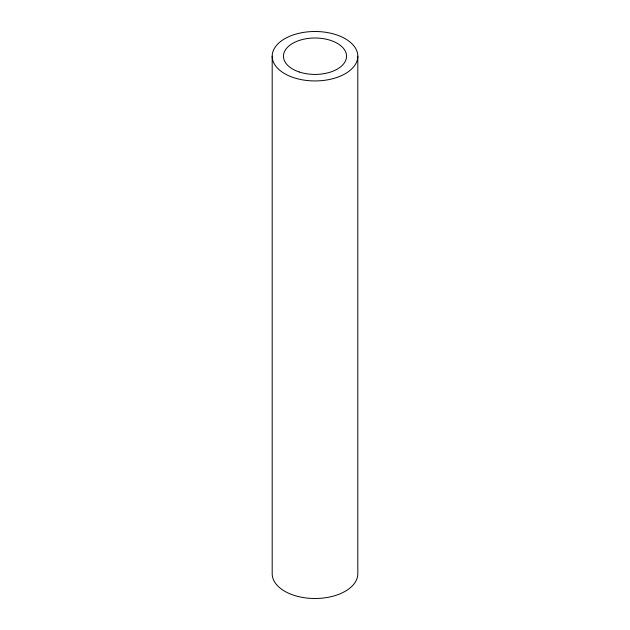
<?xml version="1.0" encoding="UTF-8"?>
<svg xmlns="http://www.w3.org/2000/svg" width="630" height="630" viewBox="0 0 630 630"><rect width="100%" height="100%" fill="white"/><g stroke="black" fill="none" stroke-linecap="round" stroke-linejoin="round"><path stroke-width="0.94" d="M357.808 56.22A42.808 24.72 0 0 1 293.596 77.624A42.808 24.72 0 0 1 293.596 34.808A42.808 24.72 0 0 1 357.808 56.22L357.808 573.78A42.808 24.72 0 0 1 315 598.5A42.808 24.72 0 0 1 272.191 573.78L272.191 56.22M299.226 71.985A31.547 18.215 0 0 0 346.547 56.22A31.547 18.215 0 0 0 299.226 40.446A31.547 18.215 0 0 0 299.226 71.985"/></g></svg>
